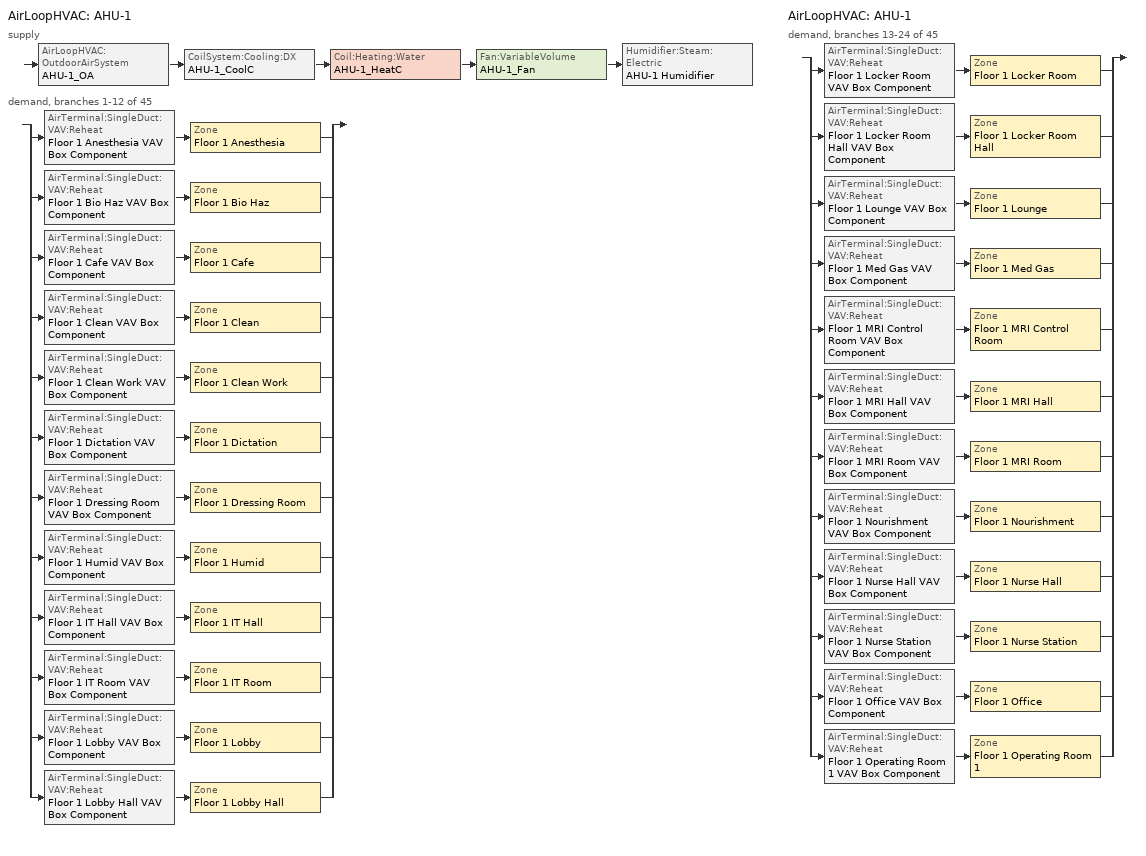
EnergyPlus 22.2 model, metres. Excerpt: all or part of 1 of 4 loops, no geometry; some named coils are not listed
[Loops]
AirLoopHVAC 'AHU-1'
 supply: AirLoopHVAC:OutdoorAirSystem 'AHU-1_OA' > CoilSystem:Cooling:DX 'AHU-1_CoolC' > Coil:Heating:Water 'AHU-1_HeatC' > Fan:VariableVolume 'AHU-1_Fan' > Humidifier:Steam:Electric 'AHU-1 Humidifier'
 demand, branches 1-12 of 45: split
  | AirTerminal:SingleDuct:VAV:Reheat 'Floor 1 Anesthesia VAV Box Component' > Zone 'Floor 1 Anesthesia'
  | AirTerminal:SingleDuct:VAV:Reheat 'Floor 1 Bio Haz VAV Box Component' > Zone 'Floor 1 Bio Haz'
  | AirTerminal:SingleDuct:VAV:Reheat 'Floor 1 Cafe VAV Box Component' > Zone 'Floor 1 Cafe'
  | AirTerminal:SingleDuct:VAV:Reheat 'Floor 1 Clean VAV Box Component' > Zone 'Floor 1 Clean'
  | AirTerminal:SingleDuct:VAV:Reheat 'Floor 1 Clean Work VAV Box Component' > Zone 'Floor 1 Clean Work'
  | AirTerminal:SingleDuct:VAV:Reheat 'Floor 1 Dictation VAV Box Component' > Zone 'Floor 1 Dictation'
  | AirTerminal:SingleDuct:VAV:Reheat 'Floor 1 Dressing Room VAV Box Component' > Zone 'Floor 1 Dressing Room'
  | AirTerminal:SingleDuct:VAV:Reheat 'Floor 1 Humid VAV Box Component' > Zone 'Floor 1 Humid'
  | AirTerminal:SingleDuct:VAV:Reheat 'Floor 1 IT Hall VAV Box Component' > Zone 'Floor 1 IT Hall'
  | AirTerminal:SingleDuct:VAV:Reheat 'Floor 1 IT Room VAV Box Component' > Zone 'Floor 1 IT Room'
  | AirTerminal:SingleDuct:VAV:Reheat 'Floor 1 Lobby VAV Box Component' > Zone 'Floor 1 Lobby'
  | AirTerminal:SingleDuct:VAV:Reheat 'Floor 1 Lobby Hall VAV Box Component' > Zone 'Floor 1 Lobby Hall'
AirLoopHVAC 'AHU-1'
 demand, branches 13-24 of 45: split
  | AirTerminal:SingleDuct:VAV:Reheat 'Floor 1 Locker Room VAV Box Component' > Zone 'Floor 1 Locker Room'
  | AirTerminal:SingleDuct:VAV:Reheat 'Floor 1 Locker Room Hall VAV Box Component' > Zone 'Floor 1 Locker Room Hall'
  | AirTerminal:SingleDuct:VAV:Reheat 'Floor 1 Lounge VAV Box Component' > Zone 'Floor 1 Lounge'
  | AirTerminal:SingleDuct:VAV:Reheat 'Floor 1 Med Gas VAV Box Component' > Zone 'Floor 1 Med Gas'
  | AirTerminal:SingleDuct:VAV:Reheat 'Floor 1 MRI Control Room VAV Box Component' > Zone 'Floor 1 MRI Control Room'
  | AirTerminal:SingleDuct:VAV:Reheat 'Floor 1 MRI Hall VAV Box Component' > Zone 'Floor 1 MRI Hall'
  | AirTerminal:SingleDuct:VAV:Reheat 'Floor 1 MRI Room VAV Box Component' > Zone 'Floor 1 MRI Room'
  | AirTerminal:SingleDuct:VAV:Reheat 'Floor 1 Nourishment VAV Box Component' > Zone 'Floor 1 Nourishment'
  | AirTerminal:SingleDuct:VAV:Reheat 'Floor 1 Nurse Hall VAV Box Component' > Zone 'Floor 1 Nurse Hall'
  | AirTerminal:SingleDuct:VAV:Reheat 'Floor 1 Nurse Station VAV Box Component' > Zone 'Floor 1 Nurse Station'
  | AirTerminal:SingleDuct:VAV:Reheat 'Floor 1 Office VAV Box Component' > Zone 'Floor 1 Office'
  | AirTerminal:SingleDuct:VAV:Reheat 'Floor 1 Operating Room 1 VAV Box Component' > Zone 'Floor 1 Operating Room 1'
[Fan:VariableVolume]
AHU-1_Fan: Availability Schedule=AHU-1_Fan_Sch; Fan Total Efficiency=0.6045; Pressure Rise {Pa}=1515.192; Maximum Flow Rate {m3/s}=AUTOSIZE; Fan Power Minimum Flow Rate Input Method=FixedFlowRate; Fan Power Minimum Air Flow Rate {m3/s}=0; Motor Efficiency=0.93; Motor In Airstream Fraction=1; Fan Power Coefficient 1=0.0407599; Fan Power Coefficient 2=0.088045; Fan Power Coefficient 3=-0.0729261; Fan Power Coefficient 4=0.94374; Fan Power Coefficient 5=0
[Fan:ZoneExhaust] Availability Schedule=AHU-1_Fan_Sch; Fan Total Efficiency=0.338; Pressure Rise {Pa}=125
Name | Maximum Flow Rate {m3/s}
Floor 1 Anesthesia Exhaust Fan | 0.068
Floor 1 MRI Control Room Exhaust Fan | 0.0793
Floor 1 MRI Room Exhaust Fan | 0.2077
[Coil:Cooling:DX:TwoSpeed]
AHU-1_CoolC DXCoil: Availability Schedule=ALWAYS_ON; High Speed Gross Rated Total Cooling Capacity {W}=AUTOSIZE; High Speed Rated Sensible Heat Ratio=AUTOSIZE; High Speed Gross Rated Cooling COP {W/W}=3.23372; High Speed Rated Air Flow Rate {m3/s}=AUTOSIZE; Total Cooling Capacity Function of Temperature Curve=Measured_CoolCStandard10Ton_CapFT; Total Cooling Capacity Function of Flow Fraction Curve=Measured_CoolCStandard10Ton_CapFF; Energy Input Ratio Function of Temperature Curve=Measured_CoolCStandard10Ton_EIRFT; Energy Input Ratio Function of Flow Fraction Curve=Measured_CoolCStandard10Ton_EIRFFF; Part Load Fraction Correlation Curve=No_PLR_Degredation; Low Speed Gross Rated Total Cooling Capacity {W}=AUTOSIZE; Low Speed Gross Rated Sensible Heat Ratio=AUTOSIZE; Low Speed Gross Rated Cooling COP {W/W}=3.28187; Low Speed Rated Air Flow Rate {m3/s}=AUTOSIZE; Low Speed Total Cooling Capacity Function of Temperature Curve=Measured_LowSpeedCoolCapLSFT; Low Speed Energy Input Ratio Function of Temperature Curve=Measured_LowSpeedCoolEIRLSFT
[Coil:Heating:Water]
AHU-1_HeatC: Availability Schedule=ALWAYS_ON; U-Factor Times Area Value {W/K}=AUTOSIZE; Maximum Water Flow Rate {m3/s}=AUTOSIZE; Performance Input Method=UFactorTimesAreaAndDesignWaterFlowRate; Rated Capacity {W}=AUTOSIZE; Rated Inlet Water Temperature {C}=82.2; Rated Inlet Air Temperature {C}=16.6; Rated Outlet Water Temperature {C}=71.1; Rated Outlet Air Temperature {C}=32.2
[Humidifier:Steam:Electric]
AHU-1 Humidifier: Availability Schedule=ALWAYS_ON; Rated Capacity {m3/s}=3.72E-5; Rated Power {W}=100000; Rated Fan Power {W}=0; Standby Power {W}=0
[AirTerminal:SingleDuct:VAV:Reheat] Availability Schedule=ALWAYS_ON; Maximum Air Flow Rate {m3/s}=AUTOSIZE; Zone Minimum Air Flow Input Method=Constant; Constant Minimum Air Flow Fraction=1; Maximum Hot Water or Steam Flow Rate {m3/s}=AUTOSIZE; Minimum Hot Water or Steam Flow Rate {m3/s}=0; Convergence Tolerance=0.001; Damper Heating Action=NORMAL
Name | Reheat Coil
Floor 1 Anesthesia VAV Box Component | Floor 1 Anesthesia VAV Box Reheat Coil
Floor 1 Bio Haz VAV Box Component | Floor 1 Bio Haz VAV Box Reheat Coil
Floor 1 Cafe VAV Box Component | Floor 1 Cafe VAV Box Reheat Coil
Floor 1 Clean VAV Box Component | Floor 1 Clean VAV Box Reheat Coil
Floor 1 Clean Work VAV Box Component | Floor 1 Clean Work VAV Box Reheat Coil
Floor 1 Dictation VAV Box Component | Floor 1 Dictation VAV Box Reheat Coil
Floor 1 Dressing Room VAV Box Component | Floor 1 Dressing Room VAV Box Reheat Coil
Floor 1 Humid VAV Box Component | Floor 1 Humid VAV Box Reheat Coil
Floor 1 IT Hall VAV Box Component | Floor 1 IT Hall VAV Box Reheat Coil
Floor 1 IT Room VAV Box Component | Floor 1 IT Room VAV Box Reheat Coil
Floor 1 Lobby Hall VAV Box Component | Floor 1 Lobby Hall VAV Box Reheat Coil
Floor 1 Lobby VAV Box Component | Floor 1 Lobby VAV Box Reheat Coil
Floor 1 Locker Room Hall VAV Box Component | Floor 1 Locker Room Hall VAV Box Reheat Coil
Floor 1 Locker Room VAV Box Component | Floor 1 Locker Room VAV Box Reheat Coil
Floor 1 Lounge VAV Box Component | Floor 1 Lounge VAV Box Reheat Coil
Floor 1 MRI Control Room VAV Box Component | Floor 1 MRI Control Room VAV Box Reheat Coil
Floor 1 MRI Hall VAV Box Component | Floor 1 MRI Hall VAV Box Reheat Coil
Floor 1 MRI Room VAV Box Component | Floor 1 MRI Room VAV Box Reheat Coil
Floor 1 Med Gas VAV Box Component | Floor 1 Med Gas VAV Box Reheat Coil
Floor 1 Nourishment VAV Box Component | Floor 1 Nourishment VAV Box Reheat Coil
Floor 1 Nurse Hall VAV Box Component | Floor 1 Nurse Hall VAV Box Reheat Coil
Floor 1 Nurse Station VAV Box Component | Floor 1 Nurse Station VAV Box Reheat Coil
Floor 1 Office VAV Box Component | Floor 1 Office VAV Box Reheat Coil
Floor 1 Operating Room 1 VAV Box Component | Floor 1 Operating Room 1 VAV Box Reheat Coil
[Zone equipment]
Floor 1 Anesthesia: Floor 1 Anesthesia VAV Box Component, Floor 1 Anesthesia Exhaust Fan
Floor 1 Bio Haz: Floor 1 Bio Haz VAV Box Component
Floor 1 Cafe: Floor 1 Cafe VAV Box Component
Floor 1 Clean: Floor 1 Clean VAV Box Component
Floor 1 Clean Work: Floor 1 Clean Work VAV Box Component
Floor 1 Dictation: Floor 1 Dictation VAV Box Component
Floor 1 Dressing Room: Floor 1 Dressing Room VAV Box Component
Floor 1 Humid: Floor 1 Humid VAV Box Component
Floor 1 IT Hall: Floor 1 IT Hall VAV Box Component
Floor 1 IT Room: Floor 1 IT Room VAV Box Component
Floor 1 Lobby: Floor 1 Lobby VAV Box Component
Floor 1 Lobby Hall: Floor 1 Lobby Hall VAV Box Component
Floor 1 Locker Room: Floor 1 Locker Room VAV Box Component
Floor 1 Locker Room Hall: Floor 1 Locker Room Hall VAV Box Component
Floor 1 Lounge: Floor 1 Lounge VAV Box Component
Floor 1 MRI Control Room: Floor 1 MRI Control Room VAV Box Component, Floor 1 MRI Control Room Exhaust Fan
Floor 1 MRI Hall: Floor 1 MRI Hall VAV Box Component
Floor 1 MRI Room: Floor 1 MRI Room VAV Box Component, Floor 1 MRI Room Exhaust Fan
Floor 1 Med Gas: Floor 1 Med Gas VAV Box Component
Floor 1 Nourishment: Floor 1 Nourishment VAV Box Component
Floor 1 Nurse Hall: Floor 1 Nurse Hall VAV Box Component
Floor 1 Nurse Station: Floor 1 Nurse Station VAV Box Component
Floor 1 Office: Floor 1 Office VAV Box Component
Floor 1 Operating Room 1: Floor 1 Operating Room 1 VAV Box Component
[Sizing:Zone] Zone Cooling Design Supply Air Temperature Input Method=SupplyAirTemperature; Zone Cooling Design Supply Air Temperature {C}=11.1; Zone Heating Design Supply Air Temperature Input Method=SupplyAirTemperature; Zone Heating Design Supply Air Temperature {C}=40; Zone Cooling Design Supply Air Humidity Ratio {kgWater/kgDryAir}=0.007; Zone Heating Design Supply Air Humidity Ratio {kgWater/kgDryAir}=0.008; Cooling Design Air Flow Method=DesignDayWithLimit; Heating Design Air Flow Method=DesignDay; Account for Dedicated Outdoor Air System=No; Dedicated Outdoor Air System Control Strategy=NeutralSupplyAir; Dedicated Outdoor Air Low Setpoint Temperature for Design {C}=autosize; Dedicated Outdoor Air High Setpoint Temperature for Design {C}=autosize; Zone Load Sizing Method=Sensible Load Only No Latent Load; Zone Latent Cooling Design Supply Air Humidity Ratio Input Method=HumidityRatioDifference; Zone Cooling Design Supply Air Humidity Ratio Difference {kgWater/kgDryAir}=0.005; Zone Latent Heating Design Supply Air Humidity Ratio Input Method=HumidityRatioDifference; Zone Humidification Design Supply Air Humidity Ratio Difference {kgWater/kgDryAir}=0.005
Name | Design Specification Outdoor Air Object | Cooling Minimum Air Flow {m3/s}
Floor 1 Anesthesia | SZ DSOA Floor 1 Anesthesia | 0.06796
Floor 1 Bio Haz | SZ DSOA Floor 1 Bio Haz
Floor 1 Cafe | SZ DSOA Floor 1 Cafe
Floor 1 Clean | SZ DSOA Floor 1 Clean | 0.039644
Floor 1 Clean Work | SZ DSOA Floor 1 Clean Work | 0.051914
Floor 1 Dictation | SZ DSOA Floor 1 Dictation
Floor 1 Dressing Room | SZ DSOA Floor 1 Dressing Room
Floor 1 Humid | SZ DSOA Floor 1 Humid
Floor 1 IT Hall | SZ DSOA Floor 1 IT Hall
Floor 1 IT Room | SZ DSOA Floor 1 IT Room
Floor 1 Lobby | SZ DSOA Floor 1 Lobby
Floor 1 Lobby Hall | SZ DSOA Floor 1 Lobby Hall
Floor 1 Locker Room | SZ DSOA Floor 1 Locker Room
Floor 1 Locker Room Hall | SZ DSOA Floor 1 Locker Room Hall
Floor 1 Lounge | SZ DSOA Floor 1 Lounge
Floor 1 MRI Control Room | SZ DSOA Floor 1 MRI Control Room | 0.079287
Floor 1 MRI Hall | SZ DSOA Floor 1 MRI Hall
Floor 1 MRI Room | SZ DSOA Floor 1 MRI Room | 0.207657
Floor 1 Med Gas | SZ DSOA Floor 1 Med Gas
Floor 1 Nourishment | SZ DSOA Floor 1 Nourishment
Floor 1 Nurse Hall | SZ DSOA Floor 1 Nurse Hall
Floor 1 Nurse Station | SZ DSOA Floor 1 Nurse Station
Floor 1 Office | SZ DSOA Floor 1 Office
Floor 1 Operating Room 1 | SZ DSOA Floor 1 Operating Room 1 | 0.54274
[DesignSpecification:OutdoorAir]
Name | Outdoor Air Method | Outdoor Air Flow per Zone Floor Area {m3/s-m2} | Outdoor Air Flow per Person {m3/s-person} | Outdoor Air Flow per Zone {m3/s}
SZ DSOA Floor 1 Anesthesia | Flow/Area | 0.0022578
SZ DSOA Floor 1 Bio Haz; SZ DSOA Floor 1 Med Gas | Flow/Area | 0.000762
SZ DSOA Floor 1 Cafe; SZ DSOA Floor 1 Dictation; SZ DSOA Floor 1 Dressing Room; SZ DSOA Floor 1 Humid; SZ DSOA Floor 1 IT Room; SZ DSOA Floor 1 Nourishment; SZ DSOA Floor 1 Nurse Station; SZ DSOA Floor 1 Office | Flow/Person |  | 0.01
SZ DSOA Floor 1 Clean; SZ DSOA Floor 1 Clean Work | Flow/Area | 0.0011289
SZ DSOA Floor 1 IT Hall; SZ DSOA Floor 1 Lobby Hall; SZ DSOA Floor 1 Locker Room Hall; SZ DSOA Floor 1 MRI Hall; SZ DSOA Floor 1 Nurse Hall | Flow/Area | 0.000254
SZ DSOA Floor 1 Lobby; SZ DSOA Floor 1 Locker Room; SZ DSOA Floor 1 Lounge | Flow/Person |  | 0.007079
SZ DSOA Floor 1 MRI Control Room; SZ DSOA Floor 1 MRI Room | Flow/Area | 0.001524
SZ DSOA Floor 1 Operating Room 1 | Flow/Zone |  |  | 0.108548
[ZoneControl:Thermostat] Control Type Schedule=Dual Zone Control Type Sched
Name | Zone or ZoneList | Control 1
Floor 1 Anesthesia Thermostat | Floor 1 Anesthesia | Typical DualSPSched
Floor 1 Bio Haz Thermostat | Floor 1 Bio Haz | Typical DualSPSched
Floor 1 Cafe Thermostat | Floor 1 Cafe | Typical DualSPSched
Floor 1 Clean Thermostat | Floor 1 Clean | Typical DualSPSched
Floor 1 Clean Work Thermostat | Floor 1 Clean Work | Typical DualSPSched
Floor 1 Dictation Thermostat | Floor 1 Dictation | Typical DualSPSched
Floor 1 Dressing Room Thermostat | Floor 1 Dressing Room | Typical DualSPSched
Floor 1 Humid Thermostat | Floor 1 Humid | Typical DualSPSched
Floor 1 IT Hall Thermostat | Floor 1 IT Hall | Typical DualSPSched
Floor 1 IT Room Thermostat | Floor 1 IT Room | Typical DualSPSched
Floor 1 Lobby Hall Thermostat | Floor 1 Lobby Hall | Typical DualSPSched
Floor 1 Lobby Thermostat | Floor 1 Lobby | Typical DualSPSched
Floor 1 Locker Room Hall Thermostat | Floor 1 Locker Room Hall | Typical DualSPSched
Floor 1 Locker Room Thermostat | Floor 1 Locker Room | Typical DualSPSched
Floor 1 Lounge Thermostat | Floor 1 Lounge | Typical DualSPSched
Floor 1 MRI Control Room Thermostat | Floor 1 MRI Control Room | Typical DualSPSched
Floor 1 MRI Hall Thermostat | Floor 1 MRI Hall | Typical DualSPSched
Floor 1 MRI Room Thermostat | Floor 1 MRI Room | Typical DualSPSched
Floor 1 Med Gas Thermostat | Floor 1 Med Gas | Typical DualSPSched
Floor 1 Nourishment Thermostat | Floor 1 Nourishment | Typical DualSPSched
Floor 1 Nurse Hall Thermostat | Floor 1 Nurse Hall | Typical DualSPSched
Floor 1 Nurse Station Thermostat | Floor 1 Nurse Station | Typical DualSPSched
Floor 1 Office Thermostat | Floor 1 Office | Typical DualSPSched
Floor 1 Operating Room 1 Thermostat | Floor 1 Operating Room 1 | Operating Room DualSPSched
[ThermostatSetpoint:DualSetpoint]
Name | Heating Setpoint Temperature Schedule | Cooling Setpoint Temperature Schedule
Typical DualSPSched | HTGSETP_SCH | CLGSETP_SCH
Operating Room DualSPSched | OR_HTGSETP_SCH | OR_CLGSETP_SCH
[Sizing:System]
AHU-1: Type of Load to Size On=Sensible; Design Outdoor Air Flow Rate {m3/s}=AUTOSIZE; Central Heating Maximum System Air Flow Ratio=1; Preheat Design Temperature {C}=7; Preheat Design Humidity Ratio {kgWater/kgDryAir}=0.008; Precool Design Temperature {C}=7.2; Precool Design Humidity Ratio {kgWater/kgDryAir}=0.008; Central Cooling Design Supply Air Temperature {C}=11.1; Central Heating Design Supply Air Temperature {C}=16; Type of Zone Sum to Use=NonCoincident; 100% Outdoor Air in Cooling=No; 100% Outdoor Air in Heating=No; Central Cooling Design Supply Air Humidity Ratio {kgWater/kgDryAir}=0.007; Central Heating Design Supply Air Humidity Ratio {kgWater/kgDryAir}=0.007; Cooling Supply Air Flow Rate Method=DesignDay; Heating Supply Air Flow Rate Method=DesignDay; System Outdoor Air Method=ZoneSum; Zone Maximum Outdoor Air Fraction=1; Cooling Design Capacity Method=CoolingDesignCapacity; Cooling Design Capacity {W}=autosize; Heating Design Capacity Method=HeatingDesignCapacity; Heating Design Capacity {W}=autosize; Central Cooling Capacity Control Method=OnOff
[Controller:OutdoorAir]
AHU-1_OA_Controller: Minimum Outdoor Air Flow Rate {m3/s}=AUTOSIZE; Maximum Outdoor Air Flow Rate {m3/s}=AUTOSIZE; Economizer Control Type=NoEconomizer; Economizer Control Action Type=ModulateFlow; Economizer Maximum Limit Dry-Bulb Temperature {C}=18.3; Economizer Maximum Limit Enthalpy {J/kg}=64000; Economizer Minimum Limit Dry-Bulb Temperature {C}=-100; Lockout Type=NoLockout; Minimum Limit Type=FixedMinimum; Minimum Outdoor Air Schedule=AHU-1_Fan_Sch; Minimum Fraction of Outdoor Air Schedule=AHU-1_MinOAFracSchedule
[Controller:WaterCoil]
AHU-1_HeatC_Controller: Control Variable=Temperature; Action=Normal; Actuator Variable=Flow; Controller Convergence Tolerance {deltaC}=0.0001; Maximum Actuated Flow {m3/s}=AUTOSIZE; Minimum Actuated Flow {m3/s}=0
[AirLoopHVAC]
AHU-1: Design Supply Air Flow Rate {m3/s}=AUTOSIZE
[CoilSystem:Cooling:DX]
AHU-1_CoolC: Availability Schedule=ALWAYS_ON; Cooling Coil=AHU-1_CoolC DXCoil
[SetpointManager:MixedAir] Control Variable=Temperature
Name | Setpoint Node or NodeList
AHU-1_CoolC SAT Manager | AHU-1_CoolC-AHU-1_HeatCNode
AHU-1_HeatC SAT Manager | AHU-1_HeatC-AHU-1_FanNode
AHU-1_OAMixed Air Temp Manager | AHU-1_OA-AHU-1_CoolCNode
[SetpointManager:SingleZone:Humidity:Minimum]
AHU-1 Humidifier HUMRAT setpoint: Setpoint Node or NodeList=AHU-1 Supply Equipment Outlet Node
[SetpointManager:SingleZone:Humidity:Maximum]
AHU-1_CoolC HUMRAT setpoint: Setpoint Node or NodeList=AHU-1_CoolC-AHU-1_HeatCNode
[Schedule:Compact]
ALWAYS_ON: Through: 12/31, For: AllDays, Until: 24:00, 1
OR_CLGSETP_SCH: Through: 12/31, For: AllDays, Until: 06:00, 22.2, Until: 17:00, 18.3, Until: 24:00, 22.2
OR_HTGSETP_SCH: Through: 12/31, For: ALLDays, Until: 24:00, 18.3
CLGSETP_SCH: Through: 12/31, For: Weekdays SummerDesignDay, Until: 05:00, 25, Until: 18:00, 22.2, Until: 24:00, 25, For: Saturdays WinterDesignDay, Until: 07:00, 25, Until: 15:00, 22.2, Until: 24:00, 25, For: AllOtherDays, Until: 24:00, 25
HTGSETP_SCH: Through: 12/31, For: Weekdays SummerDesignDay, Until: 05:00, 18.3, Until: 18:00, 21.1, Until: 24:00, 18.3, For: Saturdays WinterDesignDay, Until: 07:00, 18.3, Until: 15:00, 21.1, Until: 24:00, 18.3, For: AllOtherDays, Until: 24:00, 18.3
Dual Zone Control Type Sched: Through: 12/31, For: AllDays, Until: 24:00, 4
AHU-1_MinOAFracSchedule: Through: 12/31, For: AllDays, Until: 24:00, 0.33
AHU-1_Fan_Sch: Through: 12/31, For: Weekdays Saturday, Until: 04:00, 0, Until: 21:00, 1, Until: 24:00, 0, For: SummerDesignDay WinterDesignDay, Until: 24:00, 1, For: AllOtherDays, Until: 24:00, 0
[Curve:Biquadratic] Minimum Value of x=11.1; Maximum Value of x=29.4; Minimum Value of y=10; Maximum Value of y=50.3
Name | Coefficient1 Constant | Coefficient2 x | Coefficient3 x**2 | Coefficient4 y | Coefficient5 y**2 | Coefficient6 x*y
Measured_LowSpeedCoolCapLSFT | 0.4136 | 0.03105 | 0 | 0.006952 | -0.0002128 | 0
Measured_CoolCStandard10Ton_CapFT | 0.52357 | 0.03478 | 0 | -0.001915 | -0.00010838 | 0
Measured_LowSpeedCoolEIRLSFT | 1.1389 | -0.04518 | 0.0014298 | 0.006044 | 0.0006745 | -0.0012325
Measured_CoolCStandard10Ton_EIRFT | 0.9847 | -0.04285 | 0.0013562 | 0.009934 | 0.0006398 | -0.001169
[Curve:Quadratic] Coefficient3 x**2=0
Name | Coefficient1 Constant | Coefficient2 x | Minimum Value of x | Maximum Value of x
Measured_CoolCStandard10Ton_CapFF | 0.7685 | 0.2315 | 0.776 | 1.197
Measured_CoolCStandard10Ton_EIRFFF | 1.192 | -0.1917 | 0.776 | 1.197
No_PLR_Degredation | 1 | 0 | 0 | 1
